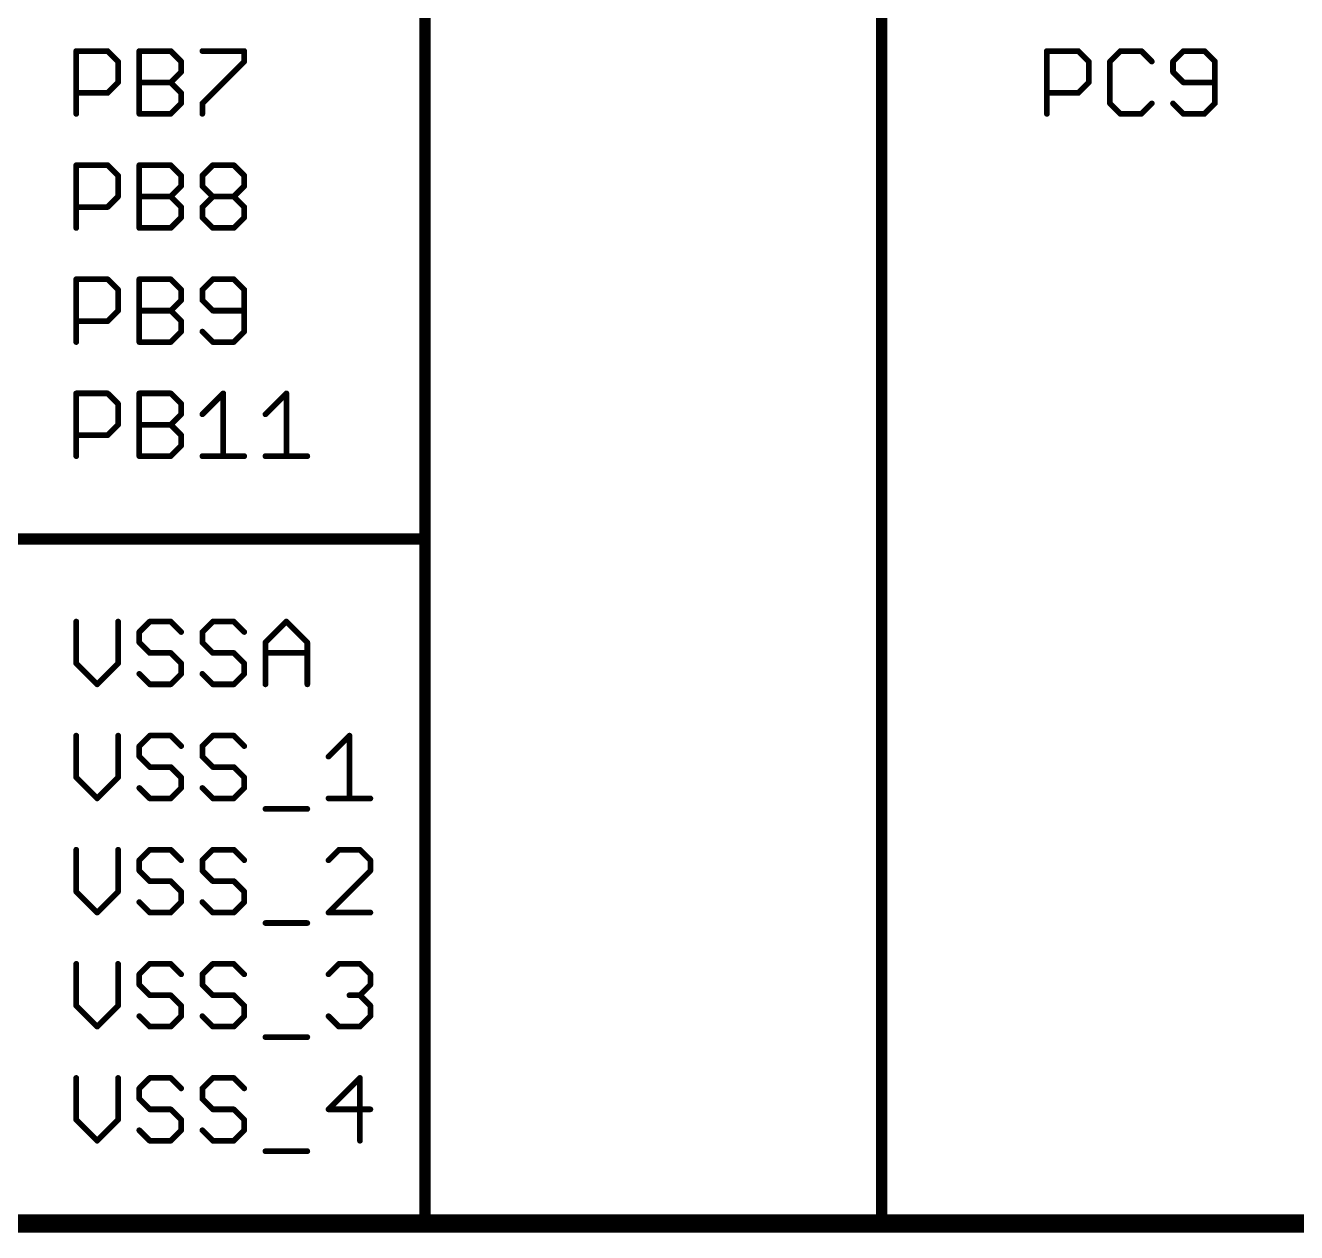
# Model space of a CAD drawing. Extents: x -173 to 61, y -47 to 113.
# Drawn here: x -21.59 to 6.69, y -40.84 to -13.97 of the extents above; entities that cross this region are included whole.
import ezdxf

# ---------------------------------------------------------------- set-up
doc = ezdxf.new("R2010")
doc.units = 0
doc.layers.add('94', color=14, linetype='CONTINUOUS')
doc.layers.add('95', color=251, linetype='CONTINUOUS')

msp = doc.modelspace()

# ---------------------------------------------------------------- linework, layer by layer
at = {"layer": '94'}
for points, const_width in [([(-2.54, 55.88), (-2.54, -40.64)], 0.254), ([(-12.7, -12.7), (-12.7, -25.4)], 0.254), ([(-22.86, -25.4), (-12.7, -25.4)], 0.254), ([(-12.7, -25.4), (-12.7, -40.64)], 0.254), ([(-22.86, -40.64), (-12.7, -40.64)], 0.4064), ([(-12.7, -40.64), (-2.54, -40.64)], 0.4064), ([(-2.54, -40.64), (7.62, -40.64)], 0.4064)]:
    msp.add_lwpolyline(points, dxfattribs=dict(at, const_width=const_width))
for points, const_width in [([(-12.6365, -25.4, 1), (-12.7635, -25.4)], 0.127), ([(-12.7635, -25.4, 1), (-12.6365, -25.4)], 0.127), ([(-12.7, -25.4635, 1), (-12.7, -25.3365)], 0.127), ([(-12.7, -40.5384, 1), (-12.7, -40.7416)], 0.2032), ([(-12.7, -40.7416, 1), (-12.7, -40.5384)], 0.2032), ([(-2.54, -40.5384, 1), (-2.54, -40.7416)], 0.2032), ([(-2.54, -40.7416, 1), (-2.54, -40.5384)], 0.2032), ([(-12.7635, -40.64, 1), (-12.6365, -40.64)], 0.127), ([(-2.6035, -40.64, 1), (-2.4765, -40.64)], 0.127)]:
    msp.add_lwpolyline(points, format="xyb", dxfattribs=dict(at, const_width=const_width))
at = {"layer": '95', "const_width": 0.127}
for points in [[(-20.4597, -15.9385), (-20.4597, -14.5403)], [(-20.4597, -14.5403), (-19.7606, -14.5403)], [(-19.7606, -14.5403), (-19.5276, -14.7733)], [(-19.0564, -15.9385), (-19.0564, -14.5403)], [(-19.0564, -14.5403), (-18.3573, -14.5403)], [(-18.3573, -14.5403), (-18.1243, -14.7733)], [(-17.6531, -14.5403), (-16.721, -14.5403)], [(-16.721, -14.5403), (-16.721, -14.7733)], [(1.1369, -15.9385), (1.1369, -14.5403)], [(1.1369, -14.5403), (1.836, -14.5403)], [(1.836, -14.5403), (2.069, -14.7733)], [(2.7732, -14.5403), (2.5401, -14.7733)], [(3.2392, -14.5403), (2.7732, -14.5403)], [(3.4723, -14.7733), (3.2392, -14.5403)], [(4.1764, -14.5403), (3.9434, -14.7733)], [(4.6425, -14.5403), (4.1764, -14.5403)], [(4.8755, -14.7733), (4.6425, -14.5403)], [(-19.5276, -14.7733), (-19.5276, -15.2394)], [(-18.1243, -15.0064), (-18.3573, -15.2394)], [(-18.1243, -14.7733), (-18.1243, -15.0064)], [(-16.721, -14.7733), (-17.6531, -15.7055)], [(2.069, -14.7733), (2.069, -15.2394)], [(2.5401, -14.7733), (2.5401, -15.7055)], [(3.9434, -14.7733), (3.9434, -15.0064)], [(3.9434, -15.0064), (4.1764, -15.2394)], [(4.8755, -15.7055), (4.8755, -14.7733)], [(-19.5276, -15.2394), (-19.7606, -15.4724)], [(-19.0564, -15.2394), (-18.3573, -15.2394)], [(-18.3573, -15.2394), (-18.1243, -15.4724)], [(2.069, -15.2394), (1.836, -15.4724)], [(4.1764, -15.2394), (4.8755, -15.2394)], [(-19.7606, -15.4724), (-20.4597, -15.4724)], [(-18.1243, -15.4724), (-18.1243, -15.7055)], [(1.836, -15.4724), (1.1369, -15.4724)], [(-18.1243, -15.7055), (-18.3573, -15.9385)], [(-17.6531, -15.7055), (-17.6531, -15.9385)], [(2.5401, -15.7055), (2.7732, -15.9385)], [(3.2392, -15.9385), (3.4723, -15.7055)], [(3.9434, -15.7055), (4.1764, -15.9385)], [(4.6425, -15.9385), (4.8755, -15.7055)], [(-18.3573, -15.9385), (-19.0564, -15.9385)], [(2.7732, -15.9385), (3.2392, -15.9385)], [(4.1764, -15.9385), (4.6425, -15.9385)], [(-20.4597, -18.4785), (-20.4597, -17.0803)], [(-20.4597, -17.0803), (-19.7606, -17.0803)], [(-19.7606, -17.0803), (-19.5276, -17.3133)], [(-19.5276, -17.3133), (-19.5276, -17.7794)], [(-19.0564, -18.4785), (-19.0564, -17.0803)], [(-19.0564, -17.0803), (-18.3573, -17.0803)], [(-18.3573, -17.0803), (-18.1243, -17.3133)], [(-18.1243, -17.3133), (-18.1243, -17.5464)], [(-17.6531, -17.3133), (-17.4201, -17.0803)], [(-17.6531, -17.5464), (-17.6531, -17.3133)], [(-17.4201, -17.0803), (-16.954, -17.0803)], [(-16.954, -17.0803), (-16.721, -17.3133)], [(-16.721, -17.3133), (-16.721, -17.5464)], [(-18.1243, -17.5464), (-18.3573, -17.7794)], [(-17.4201, -17.7794), (-17.6531, -17.5464)], [(-16.721, -17.5464), (-16.954, -17.7794)], [(-19.5276, -17.7794), (-19.7606, -18.0124)], [(-19.0564, -17.7794), (-18.3573, -17.7794)], [(-18.3573, -17.7794), (-18.1243, -18.0124)], [(-17.6531, -18.0124), (-17.4201, -17.7794)], [(-17.4201, -17.7794), (-16.954, -17.7794)], [(-16.954, -17.7794), (-16.721, -18.0124)], [(-19.7606, -18.0124), (-20.4597, -18.0124)], [(-18.1243, -18.0124), (-18.1243, -18.2455)], [(-17.6531, -18.2455), (-17.6531, -18.0124)], [(-16.721, -18.0124), (-16.721, -18.2455)], [(-18.1243, -18.2455), (-18.3573, -18.4785)], [(-17.4201, -18.4785), (-17.6531, -18.2455)], [(-16.721, -18.2455), (-16.954, -18.4785)], [(-18.3573, -18.4785), (-19.0564, -18.4785)], [(-16.954, -18.4785), (-17.4201, -18.4785)], [(-20.4597, -21.0185), (-20.4597, -19.6203)], [(-20.4597, -19.6203), (-19.7606, -19.6203)], [(-19.7606, -19.6203), (-19.5276, -19.8533)], [(-19.5276, -19.8533), (-19.5276, -20.3194)], [(-19.0564, -21.0185), (-19.0564, -19.6203)], [(-19.0564, -19.6203), (-18.3573, -19.6203)], [(-18.3573, -19.6203), (-18.1243, -19.8533)], [(-18.1243, -19.8533), (-18.1243, -20.0864)], [(-17.4201, -19.6203), (-17.6531, -19.8533)], [(-17.6531, -19.8533), (-17.6531, -20.0864)], [(-16.954, -19.6203), (-17.4201, -19.6203)], [(-16.721, -19.8533), (-16.954, -19.6203)], [(-16.721, -20.7855), (-16.721, -19.8533)], [(-18.1243, -20.0864), (-18.3573, -20.3194)], [(-17.6531, -20.0864), (-17.4201, -20.3194)], [(-19.5276, -20.3194), (-19.7606, -20.5524)], [(-19.0564, -20.3194), (-18.3573, -20.3194)], [(-18.3573, -20.3194), (-18.1243, -20.5524)], [(-17.4201, -20.3194), (-16.721, -20.3194)], [(-19.7606, -20.5524), (-20.4597, -20.5524)], [(-18.1243, -20.5524), (-18.1243, -20.7855)], [(-18.1243, -20.7855), (-18.3573, -21.0185)], [(-17.6531, -20.7855), (-17.4201, -21.0185)], [(-16.954, -21.0185), (-16.721, -20.7855)], [(-18.3573, -21.0185), (-19.0564, -21.0185)], [(-17.4201, -21.0185), (-16.954, -21.0185)], [(-20.4597, -23.5585), (-20.4597, -22.1603)], [(-20.4597, -22.1603), (-19.7606, -22.1603)], [(-19.7606, -22.1603), (-19.5276, -22.3933)], [(-19.5276, -22.3933), (-19.5276, -22.8594)], [(-19.0564, -23.5585), (-19.0564, -22.1603)], [(-19.0564, -22.1603), (-18.3573, -22.1603)], [(-18.3573, -22.1603), (-18.1243, -22.3933)], [(-18.1243, -22.3933), (-18.1243, -22.6264)], [(-17.6531, -22.6264), (-17.1871, -22.1603)], [(-17.1871, -22.1603), (-17.1871, -23.5585)], [(-16.2499, -22.6264), (-15.7838, -22.1603)], [(-15.7838, -22.1603), (-15.7838, -23.5585)], [(-18.1243, -22.6264), (-18.3573, -22.8594)], [(-19.5276, -22.8594), (-19.7606, -23.0924)], [(-19.0564, -22.8594), (-18.3573, -22.8594)], [(-18.3573, -22.8594), (-18.1243, -23.0924)], [(-19.7606, -23.0924), (-20.4597, -23.0924)], [(-18.1243, -23.0924), (-18.1243, -23.3255)], [(-18.1243, -23.3255), (-18.3573, -23.5585)], [(-18.3573, -23.5585), (-19.0564, -23.5585)], [(-17.6531, -23.5585), (-16.721, -23.5585)], [(-16.2499, -23.5585), (-15.3177, -23.5585)], [(-20.4597, -27.2403), (-20.4597, -28.1724)], [(-19.5276, -28.1724), (-19.5276, -27.2403)], [(-18.8234, -27.2403), (-19.0564, -27.4733)], [(-19.0564, -27.4733), (-19.0564, -27.7064)], [(-18.3573, -27.2403), (-18.8234, -27.2403)], [(-18.1243, -27.4733), (-18.3573, -27.2403)], [(-17.4201, -27.2403), (-17.6531, -27.4733)], [(-17.6531, -27.4733), (-17.6531, -27.7064)], [(-16.954, -27.2403), (-17.4201, -27.2403)], [(-16.721, -27.4733), (-16.954, -27.2403)], [(-16.2499, -27.7064), (-15.7838, -27.2403)], [(-15.7838, -27.2403), (-15.3177, -27.7064)], [(-19.0564, -27.7064), (-18.8234, -27.9394)], [(-17.6531, -27.7064), (-17.4201, -27.9394)], [(-16.2499, -28.6385), (-16.2499, -27.7064)], [(-15.3177, -27.7064), (-15.3177, -28.6385)], [(-18.8234, -27.9394), (-18.3573, -27.9394)], [(-18.3573, -27.9394), (-18.1243, -28.1724)], [(-17.4201, -27.9394), (-16.954, -27.9394)], [(-16.954, -27.9394), (-16.721, -28.1724)], [(-16.2499, -27.9394), (-15.3177, -27.9394)], [(-20.4597, -28.1724), (-19.9936, -28.6385)], [(-19.9936, -28.6385), (-19.5276, -28.1724)], [(-18.1243, -28.1724), (-18.1243, -28.4055)], [(-16.721, -28.1724), (-16.721, -28.4055)], [(-18.8234, -28.6385), (-19.0564, -28.4055)], [(-18.1243, -28.4055), (-18.3573, -28.6385)], [(-17.4201, -28.6385), (-17.6531, -28.4055)], [(-16.721, -28.4055), (-16.954, -28.6385)], [(-18.3573, -28.6385), (-18.8234, -28.6385)], [(-16.954, -28.6385), (-17.4201, -28.6385)], [(-20.4597, -29.7803), (-20.4597, -30.7124)], [(-19.5276, -30.7124), (-19.5276, -29.7803)], [(-18.8234, -29.7803), (-19.0564, -30.0133)], [(-19.0564, -30.0133), (-19.0564, -30.2464)], [(-18.3573, -29.7803), (-18.8234, -29.7803)], [(-18.1243, -30.0133), (-18.3573, -29.7803)], [(-17.4201, -29.7803), (-17.6531, -30.0133)], [(-17.6531, -30.0133), (-17.6531, -30.2464)], [(-16.954, -29.7803), (-17.4201, -29.7803)], [(-16.721, -30.0133), (-16.954, -29.7803)], [(-14.8466, -30.2464), (-14.3805, -29.7803)], [(-14.3805, -29.7803), (-14.3805, -31.1785)], [(-19.0564, -30.2464), (-18.8234, -30.4794)], [(-17.6531, -30.2464), (-17.4201, -30.4794)], [(-18.8234, -30.4794), (-18.3573, -30.4794)], [(-18.3573, -30.4794), (-18.1243, -30.7124)], [(-17.4201, -30.4794), (-16.954, -30.4794)], [(-16.954, -30.4794), (-16.721, -30.7124)], [(-20.4597, -30.7124), (-19.9936, -31.1785)], [(-19.9936, -31.1785), (-19.5276, -30.7124)], [(-18.1243, -30.7124), (-18.1243, -30.9455)], [(-16.721, -30.7124), (-16.721, -30.9455)], [(-18.8234, -31.1785), (-19.0564, -30.9455)], [(-18.1243, -30.9455), (-18.3573, -31.1785)], [(-17.4201, -31.1785), (-17.6531, -30.9455)], [(-16.721, -30.9455), (-16.954, -31.1785)], [(-18.3573, -31.1785), (-18.8234, -31.1785)], [(-16.954, -31.1785), (-17.4201, -31.1785)], [(-16.2499, -31.4115), (-15.3177, -31.4115)], [(-14.8466, -31.1785), (-13.9145, -31.1785)], [(-20.4597, -32.3203), (-20.4597, -33.2524)], [(-19.5276, -33.2524), (-19.5276, -32.3203)], [(-18.8234, -32.3203), (-19.0564, -32.5533)], [(-19.0564, -32.5533), (-19.0564, -32.7864)], [(-18.3573, -32.3203), (-18.8234, -32.3203)], [(-18.1243, -32.5533), (-18.3573, -32.3203)], [(-17.4201, -32.3203), (-17.6531, -32.5533)], [(-17.6531, -32.5533), (-17.6531, -32.7864)], [(-16.954, -32.3203), (-17.4201, -32.3203)], [(-16.721, -32.5533), (-16.954, -32.3203)], [(-14.6136, -32.3203), (-14.8466, -32.5533)], [(-14.1475, -32.3203), (-14.6136, -32.3203)], [(-13.9145, -32.5533), (-14.1475, -32.3203)], [(-13.9145, -32.7864), (-13.9145, -32.5533)], [(-19.0564, -32.7864), (-18.8234, -33.0194)], [(-17.6531, -32.7864), (-17.4201, -33.0194)], [(-14.8466, -33.7185), (-13.9145, -32.7864)], [(-18.8234, -33.0194), (-18.3573, -33.0194)], [(-18.3573, -33.0194), (-18.1243, -33.2524)], [(-17.4201, -33.0194), (-16.954, -33.0194)], [(-16.954, -33.0194), (-16.721, -33.2524)], [(-20.4597, -33.2524), (-19.9936, -33.7185)], [(-19.9936, -33.7185), (-19.5276, -33.2524)], [(-18.1243, -33.2524), (-18.1243, -33.4855)], [(-16.721, -33.2524), (-16.721, -33.4855)], [(-18.8234, -33.7185), (-19.0564, -33.4855)], [(-18.3573, -33.7185), (-18.8234, -33.7185)], [(-18.1243, -33.4855), (-18.3573, -33.7185)], [(-17.4201, -33.7185), (-17.6531, -33.4855)], [(-16.954, -33.7185), (-17.4201, -33.7185)], [(-16.721, -33.4855), (-16.954, -33.7185)], [(-13.9145, -33.7185), (-14.8466, -33.7185)], [(-16.2499, -33.9515), (-15.3177, -33.9515)], [(-20.4597, -34.8603), (-20.4597, -35.7924)], [(-19.5276, -35.7924), (-19.5276, -34.8603)], [(-18.8234, -34.8603), (-19.0564, -35.0933)], [(-19.0564, -35.0933), (-19.0564, -35.3264)], [(-18.3573, -34.8603), (-18.8234, -34.8603)], [(-18.1243, -35.0933), (-18.3573, -34.8603)], [(-17.4201, -34.8603), (-17.6531, -35.0933)], [(-17.6531, -35.0933), (-17.6531, -35.3264)], [(-16.954, -34.8603), (-17.4201, -34.8603)], [(-16.721, -35.0933), (-16.954, -34.8603)], [(-14.8466, -35.0933), (-14.6136, -34.8603)], [(-14.6136, -34.8603), (-14.1475, -34.8603)], [(-14.1475, -34.8603), (-13.9145, -35.0933)], [(-13.9145, -35.0933), (-13.9145, -35.3264)], [(-19.0564, -35.3264), (-18.8234, -35.5594)], [(-17.6531, -35.3264), (-17.4201, -35.5594)], [(-13.9145, -35.3264), (-14.1475, -35.5594)], [(-18.8234, -35.5594), (-18.3573, -35.5594)], [(-18.3573, -35.5594), (-18.1243, -35.7924)], [(-17.4201, -35.5594), (-16.954, -35.5594)], [(-16.954, -35.5594), (-16.721, -35.7924)], [(-14.1475, -35.5594), (-14.3805, -35.5594)], [(-14.1475, -35.5594), (-13.9145, -35.7924)], [(-20.4597, -35.7924), (-19.9936, -36.2585)], [(-19.9936, -36.2585), (-19.5276, -35.7924)], [(-18.1243, -35.7924), (-18.1243, -36.0255)], [(-16.721, -35.7924), (-16.721, -36.0255)], [(-13.9145, -35.7924), (-13.9145, -36.0255)], [(-18.8234, -36.2585), (-19.0564, -36.0255)], [(-18.3573, -36.2585), (-18.8234, -36.2585)], [(-18.1243, -36.0255), (-18.3573, -36.2585)], [(-17.4201, -36.2585), (-17.6531, -36.0255)], [(-16.954, -36.2585), (-17.4201, -36.2585)], [(-16.721, -36.0255), (-16.954, -36.2585)], [(-14.6136, -36.2585), (-14.8466, -36.0255)], [(-14.1475, -36.2585), (-14.6136, -36.2585)], [(-13.9145, -36.0255), (-14.1475, -36.2585)], [(-16.2499, -36.4915), (-15.3177, -36.4915)], [(-20.4597, -37.4003), (-20.4597, -38.3324)], [(-19.5276, -38.3324), (-19.5276, -37.4003)], [(-18.8234, -37.4003), (-19.0564, -37.6333)], [(-19.0564, -37.6333), (-19.0564, -37.8664)], [(-18.3573, -37.4003), (-18.8234, -37.4003)], [(-18.1243, -37.6333), (-18.3573, -37.4003)], [(-17.4201, -37.4003), (-17.6531, -37.6333)], [(-17.6531, -37.6333), (-17.6531, -37.8664)], [(-16.954, -37.4003), (-17.4201, -37.4003)], [(-16.721, -37.6333), (-16.954, -37.4003)], [(-14.1475, -37.4003), (-14.8466, -38.0994)], [(-14.1475, -38.7985), (-14.1475, -37.4003)], [(-19.0564, -37.8664), (-18.8234, -38.0994)], [(-17.6531, -37.8664), (-17.4201, -38.0994)], [(-18.8234, -38.0994), (-18.3573, -38.0994)], [(-18.3573, -38.0994), (-18.1243, -38.3324)], [(-17.4201, -38.0994), (-16.954, -38.0994)], [(-16.954, -38.0994), (-16.721, -38.3324)], [(-14.8466, -38.0994), (-13.9145, -38.0994)], [(-20.4597, -38.3324), (-19.9936, -38.7985)], [(-19.9936, -38.7985), (-19.5276, -38.3324)], [(-18.1243, -38.3324), (-18.1243, -38.5655)], [(-16.721, -38.3324), (-16.721, -38.5655)], [(-18.8234, -38.7985), (-19.0564, -38.5655)], [(-18.3573, -38.7985), (-18.8234, -38.7985)], [(-18.1243, -38.5655), (-18.3573, -38.7985)], [(-17.4201, -38.7985), (-17.6531, -38.5655)], [(-16.954, -38.7985), (-17.4201, -38.7985)], [(-16.721, -38.5655), (-16.954, -38.7985)], [(-16.2499, -39.0315), (-15.3177, -39.0315)]]:
    msp.add_lwpolyline(points, dxfattribs=at)
at = {"layer": '95', "const_width": 0.0635}
for points in [[(-20.428, -14.5403, 1), (-20.4915, -14.5403)], [(-20.4597, -14.5086, 1), (-20.4597, -14.5721)], [(-19.7382, -14.5179, 1), (-19.7831, -14.5628)], [(-19.7606, -14.5721, 1), (-19.7606, -14.5086)], [(-19.0247, -14.5403, 1), (-19.0882, -14.5403)], [(-19.0564, -14.5086, 1), (-19.0564, -14.5721)], [(-18.3349, -14.5179, 1), (-18.3798, -14.5628)], [(-18.3573, -14.5721, 1), (-18.3573, -14.5086)], [(-17.6531, -14.5086, 1), (-17.6531, -14.5721)], [(-16.6893, -14.5403, 1), (-16.7528, -14.5403)], [(-16.721, -14.5721, 1), (-16.721, -14.5086)], [(1.1686, -14.5403, 1), (1.1051, -14.5403)], [(1.1369, -14.5086, 1), (1.1369, -14.5721)], [(1.8584, -14.5179, 1), (1.8135, -14.5628)], [(1.836, -14.5721, 1), (1.836, -14.5086)], [(2.7732, -14.5086, 1), (2.7732, -14.5721)], [(2.7956, -14.5628, 1), (2.7507, -14.5179)], [(3.2617, -14.5179, 1), (3.2168, -14.5628)], [(3.2392, -14.5721, 1), (3.2392, -14.5086)], [(4.1764, -14.5086, 1), (4.1764, -14.5721)], [(4.1989, -14.5628, 1), (4.154, -14.5179)], [(4.665, -14.5179, 1), (4.6201, -14.5628)], [(4.6425, -14.5721, 1), (4.6425, -14.5086)], [(-19.4958, -14.7733, 1), (-19.5593, -14.7733)], [(-19.55, -14.7958, 1), (-19.5051, -14.7509)], [(-18.0925, -14.7733, 1), (-18.156, -14.7733)], [(-18.156, -15.0064, 1), (-18.0925, -15.0064)], [(-18.1467, -14.7958, 1), (-18.1018, -14.7509)], [(-18.1018, -15.0288, 1), (-18.1467, -14.9839)], [(-16.7528, -14.7733, 1), (-16.6893, -14.7733)], [(-16.6986, -14.7958, 1), (-16.7435, -14.7509)], [(2.1007, -14.7733, 1), (2.0372, -14.7733)], [(2.0465, -14.7958, 1), (2.0914, -14.7509)], [(2.5719, -14.7733, 1), (2.5084, -14.7733)], [(2.5177, -14.7509, 1), (2.5626, -14.7958)], [(3.4498, -14.7958, 1), (3.4947, -14.7509)], [(3.9752, -14.7733, 1), (3.9117, -14.7733)], [(3.921, -14.7509, 1), (3.9659, -14.7958)], [(3.9659, -14.9839, 1), (3.921, -15.0288)], [(3.9117, -15.0064, 1), (3.9752, -15.0064)], [(4.9073, -14.7733, 1), (4.8438, -14.7733)], [(4.8531, -14.7958, 1), (4.898, -14.7509)], [(-19.5593, -15.2394, 1), (-19.4958, -15.2394)], [(-19.5051, -15.2619, 1), (-19.55, -15.217)], [(-19.0564, -15.2077, 1), (-19.0564, -15.2712)], [(-18.3349, -15.217, 1), (-18.3798, -15.2619)], [(-18.3798, -15.217, 1), (-18.3349, -15.2619)], [(-18.3573, -15.2712, 1), (-18.3573, -15.2077)], [(2.0372, -15.2394, 1), (2.1007, -15.2394)], [(2.0914, -15.2619, 1), (2.0465, -15.217)], [(4.1764, -15.2077, 1), (4.1764, -15.2712)], [(4.154, -15.2619, 1), (4.1989, -15.217)], [(4.8755, -15.2712, 1), (4.8755, -15.2077)], [(-20.4597, -15.4407, 1), (-20.4597, -15.5042)], [(-19.7831, -15.45, 1), (-19.7382, -15.4949)], [(-19.7606, -15.5042, 1), (-19.7606, -15.4407)], [(-18.0925, -15.4724, 1), (-18.156, -15.4724)], [(-18.1467, -15.4949, 1), (-18.1018, -15.45)], [(1.1369, -15.4407, 1), (1.1369, -15.5042)], [(1.8135, -15.45, 1), (1.8584, -15.4949)], [(1.836, -15.5042, 1), (1.836, -15.4407)], [(-18.156, -15.7055, 1), (-18.0925, -15.7055)], [(-18.1018, -15.7279, 1), (-18.1467, -15.683)], [(-17.6214, -15.7055, 1), (-17.6849, -15.7055)], [(-17.6756, -15.683, 1), (-17.6307, -15.7279)], [(2.5084, -15.7055, 1), (2.5719, -15.7055)], [(2.5626, -15.683, 1), (2.5177, -15.7279)], [(3.4947, -15.7279, 1), (3.4498, -15.683)], [(3.9659, -15.683, 1), (3.921, -15.7279)], [(4.8438, -15.7055, 1), (4.9073, -15.7055)], [(4.898, -15.7279, 1), (4.8531, -15.683)], [(-20.4915, -15.9385, 1), (-20.428, -15.9385)], [(-19.0564, -15.9068, 1), (-19.0564, -15.9703)], [(-19.0882, -15.9385, 1), (-19.0247, -15.9385)], [(-18.3798, -15.916, 1), (-18.3349, -15.961)], [(-18.3573, -15.9703, 1), (-18.3573, -15.9068)], [(-17.6849, -15.9385, 1), (-17.6214, -15.9385)], [(1.1051, -15.9385, 1), (1.1686, -15.9385)], [(2.7732, -15.9068, 1), (2.7732, -15.9703)], [(2.7507, -15.961, 1), (2.7956, -15.916)], [(3.2168, -15.916, 1), (3.2617, -15.961)], [(3.2392, -15.9703, 1), (3.2392, -15.9068)], [(4.1764, -15.9068, 1), (4.1764, -15.9703)], [(4.154, -15.961, 1), (4.1989, -15.916)], [(4.6201, -15.916, 1), (4.665, -15.961)], [(4.6425, -15.9703, 1), (4.6425, -15.9068)], [(-20.428, -17.0803, 1), (-20.4915, -17.0803)], [(-20.4597, -17.0486, 1), (-20.4597, -17.1121)], [(-19.7382, -17.0579, 1), (-19.7831, -17.1028)], [(-19.7606, -17.1121, 1), (-19.7606, -17.0486)], [(-19.4958, -17.3133, 1), (-19.5593, -17.3133)], [(-19.0247, -17.0803, 1), (-19.0882, -17.0803)], [(-19.0564, -17.0486, 1), (-19.0564, -17.1121)], [(-18.3349, -17.0579, 1), (-18.3798, -17.1028)], [(-18.3573, -17.1121, 1), (-18.3573, -17.0486)], [(-18.0925, -17.3133, 1), (-18.156, -17.3133)], [(-17.6214, -17.3133, 1), (-17.6849, -17.3133)], [(-17.4201, -17.0486, 1), (-17.4201, -17.1121)], [(-17.3977, -17.1028, 1), (-17.4426, -17.0579)], [(-16.9316, -17.0579, 1), (-16.9765, -17.1028)], [(-16.954, -17.1121, 1), (-16.954, -17.0486)], [(-16.6893, -17.3133, 1), (-16.7528, -17.3133)], [(-19.55, -17.3358, 1), (-19.5051, -17.2909)], [(-18.156, -17.5464, 1), (-18.0925, -17.5464)], [(-18.1467, -17.3358, 1), (-18.1018, -17.2909)], [(-18.1018, -17.5688, 1), (-18.1467, -17.5239)], [(-17.6756, -17.2909, 1), (-17.6307, -17.3358)], [(-17.6307, -17.5239, 1), (-17.6756, -17.5688)], [(-17.6849, -17.5464, 1), (-17.6214, -17.5464)], [(-16.7528, -17.5464, 1), (-16.6893, -17.5464)], [(-16.7435, -17.3358, 1), (-16.6986, -17.2909)], [(-16.6986, -17.5688, 1), (-16.7435, -17.5239)], [(-19.5593, -17.7794, 1), (-19.4958, -17.7794)], [(-19.5051, -17.8019, 1), (-19.55, -17.757)], [(-19.0564, -17.7477, 1), (-19.0564, -17.8112)], [(-18.3349, -17.757, 1), (-18.3798, -17.8019)], [(-18.3798, -17.757, 1), (-18.3349, -17.8019)], [(-18.3573, -17.8112, 1), (-18.3573, -17.7477)], [(-17.4201, -17.7477, 1), (-17.4201, -17.8112)], [(-17.3977, -17.8019, 1), (-17.4426, -17.757)], [(-17.4426, -17.8019, 1), (-17.3977, -17.757)], [(-16.9316, -17.757, 1), (-16.9765, -17.8019)], [(-16.9765, -17.757, 1), (-16.9316, -17.8019)], [(-16.954, -17.8112, 1), (-16.954, -17.7477)], [(-20.4597, -17.9807, 1), (-20.4597, -18.0442)], [(-19.7831, -17.99, 1), (-19.7382, -18.0349)], [(-19.7606, -18.0442, 1), (-19.7606, -17.9807)], [(-18.0925, -18.0124, 1), (-18.156, -18.0124)], [(-18.1467, -18.0349, 1), (-18.1018, -17.99)], [(-17.6214, -18.0124, 1), (-17.6849, -18.0124)], [(-17.6756, -17.99, 1), (-17.6307, -18.0349)], [(-16.6893, -18.0124, 1), (-16.7528, -18.0124)], [(-16.7435, -18.0349, 1), (-16.6986, -17.99)], [(-18.156, -18.2455, 1), (-18.0925, -18.2455)], [(-18.1018, -18.2679, 1), (-18.1467, -18.223)], [(-17.6307, -18.223, 1), (-17.6756, -18.2679)], [(-17.6849, -18.2455, 1), (-17.6214, -18.2455)], [(-16.7528, -18.2455, 1), (-16.6893, -18.2455)], [(-16.6986, -18.2679, 1), (-16.7435, -18.223)], [(-20.4915, -18.4785, 1), (-20.428, -18.4785)], [(-19.0882, -18.4785, 1), (-19.0247, -18.4785)], [(-19.0564, -18.4468, 1), (-19.0564, -18.5102)], [(-18.3798, -18.456, 1), (-18.3349, -18.501)], [(-18.3573, -18.5102, 1), (-18.3573, -18.4468)], [(-17.4201, -18.4468, 1), (-17.4201, -18.5102)], [(-17.4426, -18.501, 1), (-17.3977, -18.456)], [(-16.9765, -18.456, 1), (-16.9316, -18.501)], [(-16.954, -18.5102, 1), (-16.954, -18.4468)], [(-20.428, -19.6203, 1), (-20.4915, -19.6203)], [(-20.4597, -19.5886, 1), (-20.4597, -19.6521)], [(-19.7382, -19.5979, 1), (-19.7831, -19.6428)], [(-19.7606, -19.6521, 1), (-19.7606, -19.5886)], [(-19.4958, -19.8533, 1), (-19.5593, -19.8533)], [(-19.0247, -19.6203, 1), (-19.0882, -19.6203)], [(-19.0564, -19.5886, 1), (-19.0564, -19.6521)], [(-18.3349, -19.5979, 1), (-18.3798, -19.6428)], [(-18.3573, -19.6521, 1), (-18.3573, -19.5886)], [(-18.0925, -19.8533, 1), (-18.156, -19.8533)], [(-17.6214, -19.8533, 1), (-17.6849, -19.8533)], [(-17.4201, -19.5886, 1), (-17.4201, -19.6521)], [(-17.3977, -19.6428, 1), (-17.4426, -19.5979)], [(-16.9316, -19.5979, 1), (-16.9765, -19.6428)], [(-16.954, -19.6521, 1), (-16.954, -19.5886)], [(-16.6893, -19.8533, 1), (-16.7528, -19.8533)], [(-19.55, -19.8758, 1), (-19.5051, -19.8309)], [(-18.156, -20.0864, 1), (-18.0925, -20.0864)], [(-18.1467, -19.8758, 1), (-18.1018, -19.8309)], [(-18.1018, -20.1088, 1), (-18.1467, -20.0639)], [(-17.6756, -19.8309, 1), (-17.6307, -19.8758)], [(-17.6307, -20.0639, 1), (-17.6756, -20.1088)], [(-17.6849, -20.0864, 1), (-17.6214, -20.0864)], [(-16.7435, -19.8758, 1), (-16.6986, -19.8309)], [(-19.5593, -20.3194, 1), (-19.4958, -20.3194)], [(-19.5051, -20.3419, 1), (-19.55, -20.297)], [(-19.0564, -20.2877, 1), (-19.0564, -20.3512)], [(-18.3349, -20.297, 1), (-18.3798, -20.3419)], [(-18.3798, -20.297, 1), (-18.3349, -20.3419)], [(-18.3573, -20.3512, 1), (-18.3573, -20.2877)], [(-17.4201, -20.2877, 1), (-17.4201, -20.3512)], [(-17.4426, -20.3419, 1), (-17.3977, -20.297)], [(-16.721, -20.3512, 1), (-16.721, -20.2877)], [(-20.4597, -20.5207, 1), (-20.4597, -20.5842)], [(-19.7831, -20.53, 1), (-19.7382, -20.5749)], [(-19.7606, -20.5842, 1), (-19.7606, -20.5207)], [(-18.0925, -20.5524, 1), (-18.156, -20.5524)], [(-18.1467, -20.5749, 1), (-18.1018, -20.53)], [(-18.156, -20.7855, 1), (-18.0925, -20.7855)], [(-18.1018, -20.8079, 1), (-18.1467, -20.763)], [(-17.6307, -20.763, 1), (-17.6756, -20.8079)], [(-16.7528, -20.7855, 1), (-16.6893, -20.7855)], [(-16.6986, -20.8079, 1), (-16.7435, -20.763)], [(-20.4915, -21.0185, 1), (-20.428, -21.0185)], [(-19.0882, -21.0185, 1), (-19.0247, -21.0185)], [(-19.0564, -20.9868, 1), (-19.0564, -21.0502)], [(-18.3798, -20.996, 1), (-18.3349, -21.041)], [(-18.3573, -21.0502, 1), (-18.3573, -20.9868)], [(-17.4201, -20.9868, 1), (-17.4201, -21.0502)], [(-17.4426, -21.041, 1), (-17.3977, -20.996)], [(-16.9765, -20.996, 1), (-16.9316, -21.041)], [(-16.954, -21.0502, 1), (-16.954, -20.9868)], [(-20.428, -22.1603, 1), (-20.4915, -22.1603)], [(-20.4597, -22.1286, 1), (-20.4597, -22.1921)], [(-19.7382, -22.1379, 1), (-19.7831, -22.1828)], [(-19.7606, -22.1921, 1), (-19.7606, -22.1286)], [(-19.4958, -22.3933, 1), (-19.5593, -22.3933)], [(-19.55, -22.4158, 1), (-19.5051, -22.3709)], [(-19.0247, -22.1603, 1), (-19.0882, -22.1603)], [(-19.0564, -22.1286, 1), (-19.0564, -22.1921)], [(-18.3349, -22.1379, 1), (-18.3798, -22.1828)], [(-18.3573, -22.1921, 1), (-18.3573, -22.1286)], [(-18.0925, -22.3933, 1), (-18.156, -22.3933)], [(-18.1467, -22.4158, 1), (-18.1018, -22.3709)], [(-17.1553, -22.1603, 1), (-17.2188, -22.1603)], [(-17.1646, -22.1828, 1), (-17.2095, -22.1379)], [(-15.7521, -22.1603, 1), (-15.8156, -22.1603)], [(-15.7614, -22.1828, 1), (-15.8063, -22.1379)], [(-18.156, -22.6264, 1), (-18.0925, -22.6264)], [(-18.1018, -22.6488, 1), (-18.1467, -22.6039)], [(-17.6756, -22.6039, 1), (-17.6307, -22.6488)], [(-16.2723, -22.6039, 1), (-16.2274, -22.6488)], [(-19.5593, -22.8594, 1), (-19.4958, -22.8594)], [(-19.5051, -22.8819, 1), (-19.55, -22.837)], [(-19.0564, -22.8277, 1), (-19.0564, -22.8912)], [(-18.3349, -22.837, 1), (-18.3798, -22.8819)], [(-18.3798, -22.837, 1), (-18.3349, -22.8819)], [(-18.3573, -22.8912, 1), (-18.3573, -22.8277)], [(-20.4597, -23.0607, 1), (-20.4597, -23.1242)], [(-19.7831, -23.07, 1), (-19.7382, -23.1149)], [(-19.7606, -23.1242, 1), (-19.7606, -23.0607)], [(-18.0925, -23.0924, 1), (-18.156, -23.0924)], [(-18.1467, -23.1149, 1), (-18.1018, -23.07)], [(-18.156, -23.3255, 1), (-18.0925, -23.3255)], [(-18.1018, -23.3479, 1), (-18.1467, -23.303)], [(-20.4915, -23.5585, 1), (-20.428, -23.5585)], [(-19.0564, -23.5268, 1), (-19.0564, -23.5903)], [(-19.0882, -23.5585, 1), (-19.0247, -23.5585)], [(-18.3798, -23.536, 1), (-18.3349, -23.581)], [(-18.3573, -23.5903, 1), (-18.3573, -23.5268)], [(-17.6531, -23.5268, 1), (-17.6531, -23.5903)], [(-17.2188, -23.5585, 1), (-17.1553, -23.5585)], [(-16.721, -23.5903, 1), (-16.721, -23.5268)], [(-16.2499, -23.5268, 1), (-16.2499, -23.5903)], [(-15.8156, -23.5585, 1), (-15.7521, -23.5585)], [(-15.3177, -23.5903, 1), (-15.3177, -23.5268)], [(-20.428, -27.2403, 1), (-20.4915, -27.2403)], [(-19.4958, -27.2403, 1), (-19.5593, -27.2403)], [(-19.0247, -27.4733, 1), (-19.0882, -27.4733)], [(-19.0789, -27.4509, 1), (-19.034, -27.4958)], [(-18.8234, -27.2086, 1), (-18.8234, -27.2721)], [(-18.8009, -27.2628, 1), (-18.8458, -27.2179)], [(-18.3349, -27.2179, 1), (-18.3798, -27.2628)], [(-18.3573, -27.2721, 1), (-18.3573, -27.2086)], [(-18.1467, -27.4958, 1), (-18.1018, -27.4509)], [(-17.6214, -27.4733, 1), (-17.6849, -27.4733)], [(-17.6756, -27.4509, 1), (-17.6307, -27.4958)], [(-17.4201, -27.2086, 1), (-17.4201, -27.2721)], [(-17.3977, -27.2628, 1), (-17.4426, -27.2179)], [(-16.9316, -27.2179, 1), (-16.9765, -27.2628)], [(-16.954, -27.2721, 1), (-16.954, -27.2086)], [(-16.7435, -27.4958, 1), (-16.6986, -27.4509)], [(-15.7614, -27.2179, 1), (-15.8063, -27.2628)], [(-15.7614, -27.2628, 1), (-15.8063, -27.2179)], [(-19.034, -27.6839, 1), (-19.0789, -27.7288)], [(-19.0882, -27.7064, 1), (-19.0247, -27.7064)], [(-17.6307, -27.6839, 1), (-17.6756, -27.7288)], [(-17.6849, -27.7064, 1), (-17.6214, -27.7064)], [(-16.2181, -27.7064, 1), (-16.2816, -27.7064)], [(-16.2723, -27.6839, 1), (-16.2274, -27.7288)], [(-15.286, -27.7064, 1), (-15.3495, -27.7064)], [(-15.3402, -27.7288, 1), (-15.2953, -27.6839)], [(-18.8234, -27.9077, 1), (-18.8234, -27.9712)], [(-18.8458, -27.9619, 1), (-18.8009, -27.917)], [(-18.3349, -27.917, 1), (-18.3798, -27.9619)], [(-18.3573, -27.9712, 1), (-18.3573, -27.9077)], [(-17.4201, -27.9077, 1), (-17.4201, -27.9712)], [(-17.4426, -27.9619, 1), (-17.3977, -27.917)], [(-16.9316, -27.917, 1), (-16.9765, -27.9619)], [(-16.954, -27.9712, 1), (-16.954, -27.9077)], [(-16.2499, -27.9077, 1), (-16.2499, -27.9712)], [(-15.3177, -27.9712, 1), (-15.3177, -27.9077)], [(-20.4372, -28.15, 1), (-20.4822, -28.1949)], [(-20.4915, -28.1724, 1), (-20.428, -28.1724)], [(-19.5593, -28.1724, 1), (-19.4958, -28.1724)], [(-19.5051, -28.1949, 1), (-19.55, -28.15)], [(-18.0925, -28.1724, 1), (-18.156, -28.1724)], [(-18.1467, -28.1949, 1), (-18.1018, -28.15)], [(-16.6893, -28.1724, 1), (-16.7528, -28.1724)], [(-16.7435, -28.1949, 1), (-16.6986, -28.15)], [(-19.034, -28.383, 1), (-19.0789, -28.4279)], [(-18.156, -28.4055, 1), (-18.0925, -28.4055)], [(-18.1018, -28.4279, 1), (-18.1467, -28.383)], [(-17.6307, -28.383, 1), (-17.6756, -28.4279)], [(-16.7528, -28.4055, 1), (-16.6893, -28.4055)], [(-16.6986, -28.4279, 1), (-16.7435, -28.383)], [(-20.0161, -28.616, 1), (-19.9712, -28.661)], [(-20.0161, -28.661, 1), (-19.9712, -28.616)], [(-18.8234, -28.6068, 1), (-18.8234, -28.6702)], [(-18.8458, -28.661, 1), (-18.8009, -28.616)], [(-18.3798, -28.616, 1), (-18.3349, -28.661)], [(-18.3573, -28.6702, 1), (-18.3573, -28.6068)], [(-17.4201, -28.6068, 1), (-17.4201, -28.6702)], [(-17.4426, -28.661, 1), (-17.3977, -28.616)], [(-16.9765, -28.616, 1), (-16.9316, -28.661)], [(-16.954, -28.6702, 1), (-16.954, -28.6068)], [(-16.2816, -28.6385, 1), (-16.2181, -28.6385)], [(-15.3495, -28.6385, 1), (-15.286, -28.6385)], [(-20.428, -29.7803, 1), (-20.4915, -29.7803)], [(-19.4958, -29.7803, 1), (-19.5593, -29.7803)], [(-19.0247, -30.0133, 1), (-19.0882, -30.0133)], [(-19.0789, -29.9909, 1), (-19.034, -30.0358)], [(-18.8234, -29.7486, 1), (-18.8234, -29.8121)], [(-18.8009, -29.8028, 1), (-18.8458, -29.7579)], [(-18.3349, -29.7579, 1), (-18.3798, -29.8028)], [(-18.3573, -29.8121, 1), (-18.3573, -29.7486)], [(-18.1467, -30.0358, 1), (-18.1018, -29.9909)], [(-17.6214, -30.0133, 1), (-17.6849, -30.0133)], [(-17.6756, -29.9909, 1), (-17.6307, -30.0358)], [(-17.4201, -29.7486, 1), (-17.4201, -29.8121)], [(-17.3977, -29.8028, 1), (-17.4426, -29.7579)], [(-16.9316, -29.7579, 1), (-16.9765, -29.8028)], [(-16.954, -29.8121, 1), (-16.954, -29.7486)], [(-16.7435, -30.0358, 1), (-16.6986, -29.9909)], [(-14.3488, -29.7803, 1), (-14.4123, -29.7803)], [(-14.3581, -29.8028, 1), (-14.403, -29.7579)], [(-19.034, -30.2239, 1), (-19.0789, -30.2688)], [(-19.0882, -30.2464, 1), (-19.0247, -30.2464)], [(-17.6307, -30.2239, 1), (-17.6756, -30.2688)], [(-17.6849, -30.2464, 1), (-17.6214, -30.2464)], [(-14.869, -30.2239, 1), (-14.8241, -30.2688)], [(-18.8234, -30.4477, 1), (-18.8234, -30.5112)], [(-18.8458, -30.5019, 1), (-18.8009, -30.457)], [(-18.3349, -30.457, 1), (-18.3798, -30.5019)], [(-18.3573, -30.5112, 1), (-18.3573, -30.4477)], [(-17.4201, -30.4477, 1), (-17.4201, -30.5112)], [(-17.4426, -30.5019, 1), (-17.3977, -30.457)], [(-16.9316, -30.457, 1), (-16.9765, -30.5019)], [(-16.954, -30.5112, 1), (-16.954, -30.4477)], [(-20.4372, -30.69, 1), (-20.4822, -30.7349)], [(-20.4915, -30.7124, 1), (-20.428, -30.7124)], [(-19.5593, -30.7124, 1), (-19.4958, -30.7124)], [(-19.5051, -30.7349, 1), (-19.55, -30.69)], [(-18.0925, -30.7124, 1), (-18.156, -30.7124)], [(-18.1467, -30.7349, 1), (-18.1018, -30.69)], [(-16.6893, -30.7124, 1), (-16.7528, -30.7124)], [(-16.7435, -30.7349, 1), (-16.6986, -30.69)], [(-19.034, -30.923, 1), (-19.0789, -30.9679)], [(-18.156, -30.9455, 1), (-18.0925, -30.9455)], [(-18.1018, -30.9679, 1), (-18.1467, -30.923)], [(-17.6307, -30.923, 1), (-17.6756, -30.9679)], [(-16.7528, -30.9455, 1), (-16.6893, -30.9455)], [(-16.6986, -30.9679, 1), (-16.7435, -30.923)], [(-20.0161, -31.156, 1), (-19.9712, -31.201)], [(-20.0161, -31.201, 1), (-19.9712, -31.156)], [(-18.8234, -31.1468, 1), (-18.8234, -31.2103)], [(-18.8458, -31.201, 1), (-18.8009, -31.156)], [(-18.3798, -31.156, 1), (-18.3349, -31.201)], [(-18.3573, -31.2103, 1), (-18.3573, -31.1468)], [(-17.4201, -31.1468, 1), (-17.4201, -31.2103)], [(-17.4426, -31.201, 1), (-17.3977, -31.156)], [(-16.9765, -31.156, 1), (-16.9316, -31.201)], [(-16.954, -31.2103, 1), (-16.954, -31.1468)], [(-16.2499, -31.3798, 1), (-16.2499, -31.4433)], [(-15.3177, -31.4433, 1), (-15.3177, -31.3798)], [(-14.8466, -31.1468, 1), (-14.8466, -31.2103)], [(-14.4123, -31.1785, 1), (-14.3488, -31.1785)], [(-13.9145, -31.2103, 1), (-13.9145, -31.1468)], [(-20.428, -32.3203, 1), (-20.4915, -32.3203)], [(-19.4958, -32.3203, 1), (-19.5593, -32.3203)], [(-19.0247, -32.5533, 1), (-19.0882, -32.5533)], [(-19.0789, -32.5309, 1), (-19.034, -32.5758)], [(-18.8234, -32.2886, 1), (-18.8234, -32.3521)], [(-18.8009, -32.3428, 1), (-18.8458, -32.2979)], [(-18.3349, -32.2979, 1), (-18.3798, -32.3428)], [(-18.3573, -32.3521, 1), (-18.3573, -32.2886)], [(-18.1467, -32.5758, 1), (-18.1018, -32.5309)], [(-17.6214, -32.5533, 1), (-17.6849, -32.5533)], [(-17.6756, -32.5309, 1), (-17.6307, -32.5758)], [(-17.4201, -32.2886, 1), (-17.4201, -32.3521)], [(-17.3977, -32.3428, 1), (-17.4426, -32.2979)], [(-16.9316, -32.2979, 1), (-16.9765, -32.3428)], [(-16.954, -32.3521, 1), (-16.954, -32.2886)], [(-16.7435, -32.5758, 1), (-16.6986, -32.5309)], [(-14.869, -32.5309, 1), (-14.8241, -32.5758)], [(-14.6136, -32.2886, 1), (-14.6136, -32.3521)], [(-14.5911, -32.3428, 1), (-14.636, -32.2979)], [(-14.125, -32.2979, 1), (-14.1699, -32.3428)], [(-14.1475, -32.3521, 1), (-14.1475, -32.2886)], [(-13.8827, -32.5533, 1), (-13.9462, -32.5533)], [(-13.9369, -32.5758, 1), (-13.892, -32.5309)], [(-19.034, -32.7639, 1), (-19.0789, -32.8088)], [(-19.0882, -32.7864, 1), (-19.0247, -32.7864)], [(-17.6307, -32.7639, 1), (-17.6756, -32.8088)], [(-17.6849, -32.7864, 1), (-17.6214, -32.7864)], [(-13.9462, -32.7864, 1), (-13.8827, -32.7864)], [(-13.892, -32.8088, 1), (-13.9369, -32.7639)], [(-18.8234, -32.9877, 1), (-18.8234, -33.0512)], [(-18.8458, -33.0419, 1), (-18.8009, -32.997)], [(-18.3349, -32.997, 1), (-18.3798, -33.0419)], [(-18.3573, -33.0512, 1), (-18.3573, -32.9877)], [(-17.4201, -32.9877, 1), (-17.4201, -33.0512)], [(-17.4426, -33.0419, 1), (-17.3977, -32.997)], [(-16.9316, -32.997, 1), (-16.9765, -33.0419)], [(-16.954, -33.0512, 1), (-16.954, -32.9877)], [(-20.4372, -33.23, 1), (-20.4822, -33.2749)], [(-20.4915, -33.2524, 1), (-20.428, -33.2524)], [(-19.5593, -33.2524, 1), (-19.4958, -33.2524)], [(-19.5051, -33.2749, 1), (-19.55, -33.23)], [(-18.0925, -33.2524, 1), (-18.156, -33.2524)], [(-18.1467, -33.2749, 1), (-18.1018, -33.23)], [(-16.6893, -33.2524, 1), (-16.7528, -33.2524)], [(-16.7435, -33.2749, 1), (-16.6986, -33.23)], [(-19.034, -33.463, 1), (-19.0789, -33.5079)], [(-18.8234, -33.6867, 1), (-18.8234, -33.7503)], [(-18.3573, -33.7503, 1), (-18.3573, -33.6867)], [(-18.156, -33.4855, 1), (-18.0925, -33.4855)], [(-18.1018, -33.5079, 1), (-18.1467, -33.463)], [(-17.6307, -33.463, 1), (-17.6756, -33.5079)], [(-17.4201, -33.6867, 1), (-17.4201, -33.7503)], [(-16.954, -33.7503, 1), (-16.954, -33.6867)], [(-16.7528, -33.4855, 1), (-16.6893, -33.4855)], [(-16.6986, -33.5079, 1), (-16.7435, -33.463)], [(-14.8466, -33.6867, 1), (-14.8466, -33.7503)], [(-13.9145, -33.7503, 1), (-13.9145, -33.6867)], [(-20.0161, -33.696, 1), (-19.9712, -33.741)], [(-20.0161, -33.741, 1), (-19.9712, -33.696)], [(-18.8458, -33.741, 1), (-18.8009, -33.696)], [(-18.3798, -33.696, 1), (-18.3349, -33.741)], [(-17.4426, -33.741, 1), (-17.3977, -33.696)], [(-16.9765, -33.696, 1), (-16.9316, -33.741)], [(-16.2499, -33.9198, 1), (-16.2499, -33.9833)], [(-15.3177, -33.9833, 1), (-15.3177, -33.9198)], [(-14.869, -33.696, 1), (-14.8241, -33.741)], [(-20.428, -34.8603, 1), (-20.4915, -34.8603)], [(-19.4958, -34.8603, 1), (-19.5593, -34.8603)], [(-19.0247, -35.0933, 1), (-19.0882, -35.0933)], [(-19.0789, -35.0709, 1), (-19.034, -35.1158)], [(-18.8234, -34.8286, 1), (-18.8234, -34.8921)], [(-18.8009, -34.8828, 1), (-18.8458, -34.8379)], [(-18.3349, -34.8379, 1), (-18.3798, -34.8828)], [(-18.3573, -34.8921, 1), (-18.3573, -34.8286)], [(-18.1467, -35.1158, 1), (-18.1018, -35.0709)], [(-17.6214, -35.0933, 1), (-17.6849, -35.0933)], [(-17.6756, -35.0709, 1), (-17.6307, -35.1158)], [(-17.4201, -34.8286, 1), (-17.4201, -34.8921)], [(-17.3977, -34.8828, 1), (-17.4426, -34.8379)], [(-16.9316, -34.8379, 1), (-16.9765, -34.8828)], [(-16.954, -34.8921, 1), (-16.954, -34.8286)], [(-16.7435, -35.1158, 1), (-16.6986, -35.0709)], [(-14.869, -35.0709, 1), (-14.8241, -35.1158)], [(-14.6136, -34.8286, 1), (-14.6136, -34.8921)], [(-14.5911, -34.8828, 1), (-14.636, -34.8379)], [(-14.125, -34.8379, 1), (-14.1699, -34.8828)], [(-14.1475, -34.8921, 1), (-14.1475, -34.8286)], [(-13.8827, -35.0933, 1), (-13.9462, -35.0933)], [(-13.9369, -35.1158, 1), (-13.892, -35.0709)], [(-19.034, -35.3039, 1), (-19.0789, -35.3488)], [(-19.0882, -35.3264, 1), (-19.0247, -35.3264)], [(-17.6307, -35.3039, 1), (-17.6756, -35.3488)], [(-17.6849, -35.3264, 1), (-17.6214, -35.3264)], [(-13.9462, -35.3264, 1), (-13.8827, -35.3264)], [(-13.892, -35.3488, 1), (-13.9369, -35.3039)], [(-18.8234, -35.5277, 1), (-18.8234, -35.5912)], [(-18.8458, -35.5819, 1), (-18.8009, -35.537)], [(-18.3349, -35.537, 1), (-18.3798, -35.5819)], [(-18.3573, -35.5912, 1), (-18.3573, -35.5277)], [(-17.4201, -35.5277, 1), (-17.4201, -35.5912)], [(-17.4426, -35.5819, 1), (-17.3977, -35.537)], [(-16.9316, -35.537, 1), (-16.9765, -35.5819)], [(-16.954, -35.5912, 1), (-16.954, -35.5277)], [(-14.3805, -35.5277, 1), (-14.3805, -35.5912)], [(-14.125, -35.537, 1), (-14.1699, -35.5819)], [(-14.1699, -35.537, 1), (-14.125, -35.5819)], [(-14.1475, -35.5912, 1), (-14.1475, -35.5277)], [(-20.4372, -35.77, 1), (-20.4822, -35.8149)], [(-20.4915, -35.7924, 1), (-20.428, -35.7924)], [(-19.5593, -35.7924, 1), (-19.4958, -35.7924)], [(-19.5051, -35.8149, 1), (-19.55, -35.77)], [(-18.0925, -35.7924, 1), (-18.156, -35.7924)], [(-18.1467, -35.8149, 1), (-18.1018, -35.77)], [(-16.6893, -35.7924, 1), (-16.7528, -35.7924)], [(-16.7435, -35.8149, 1), (-16.6986, -35.77)], [(-13.8827, -35.7924, 1), (-13.9462, -35.7924)], [(-13.9369, -35.8149, 1), (-13.892, -35.77)], [(-19.034, -36.003, 1), (-19.0789, -36.0479)], [(-18.8234, -36.2268, 1), (-18.8234, -36.2903)], [(-18.3573, -36.2903, 1), (-18.3573, -36.2268)], [(-18.156, -36.0255, 1), (-18.0925, -36.0255)], [(-18.1018, -36.0479, 1), (-18.1467, -36.003)], [(-17.6307, -36.003, 1), (-17.6756, -36.0479)], [(-17.4201, -36.2268, 1), (-17.4201, -36.2903)], [(-16.954, -36.2903, 1), (-16.954, -36.2268)], [(-16.7528, -36.0255, 1), (-16.6893, -36.0255)], [(-16.6986, -36.0479, 1), (-16.7435, -36.003)], [(-14.8241, -36.003, 1), (-14.869, -36.0479)], [(-14.6136, -36.2268, 1), (-14.6136, -36.2903)], [(-14.1475, -36.2903, 1), (-14.1475, -36.2268)], [(-13.9462, -36.0255, 1), (-13.8827, -36.0255)], [(-13.892, -36.0479, 1), (-13.9369, -36.003)], [(-20.0161, -36.236, 1), (-19.9712, -36.281)], [(-20.0161, -36.281, 1), (-19.9712, -36.236)], [(-18.8458, -36.281, 1), (-18.8009, -36.236)], [(-18.3798, -36.236, 1), (-18.3349, -36.281)], [(-17.4426, -36.281, 1), (-17.3977, -36.236)], [(-16.9765, -36.236, 1), (-16.9316, -36.281)], [(-16.2499, -36.4598, 1), (-16.2499, -36.5233)], [(-15.3177, -36.5233, 1), (-15.3177, -36.4598)], [(-14.636, -36.281, 1), (-14.5911, -36.236)], [(-14.1699, -36.236, 1), (-14.125, -36.281)], [(-20.428, -37.4003, 1), (-20.4915, -37.4003)], [(-19.4958, -37.4003, 1), (-19.5593, -37.4003)], [(-19.0247, -37.6333, 1), (-19.0882, -37.6333)], [(-19.0789, -37.6109, 1), (-19.034, -37.6558)], [(-18.8234, -37.3686, 1), (-18.8234, -37.4321)], [(-18.8009, -37.4228, 1), (-18.8458, -37.3779)], [(-18.3349, -37.3779, 1), (-18.3798, -37.4228)], [(-18.3573, -37.4321, 1), (-18.3573, -37.3686)], [(-18.1467, -37.6558, 1), (-18.1018, -37.6109)], [(-17.6214, -37.6333, 1), (-17.6849, -37.6333)], [(-17.6756, -37.6109, 1), (-17.6307, -37.6558)], [(-17.4201, -37.3686, 1), (-17.4201, -37.4321)], [(-17.3977, -37.4228, 1), (-17.4426, -37.3779)], [(-16.9316, -37.3779, 1), (-16.9765, -37.4228)], [(-16.954, -37.4321, 1), (-16.954, -37.3686)], [(-16.7435, -37.6558, 1), (-16.6986, -37.6109)], [(-14.1157, -37.4003, 1), (-14.1792, -37.4003)], [(-14.125, -37.4228, 1), (-14.1699, -37.3779)], [(-19.034, -37.8439, 1), (-19.0789, -37.8888)], [(-19.0882, -37.8664, 1), (-19.0247, -37.8664)], [(-17.6307, -37.8439, 1), (-17.6756, -37.8888)], [(-17.6849, -37.8664, 1), (-17.6214, -37.8664)], [(-18.8234, -38.0677, 1), (-18.8234, -38.1312)], [(-18.8458, -38.1219, 1), (-18.8009, -38.077)], [(-18.3349, -38.077, 1), (-18.3798, -38.1219)], [(-18.3573, -38.1312, 1), (-18.3573, -38.0677)], [(-17.4201, -38.0677, 1), (-17.4201, -38.1312)], [(-17.4426, -38.1219, 1), (-17.3977, -38.077)], [(-16.9316, -38.077, 1), (-16.9765, -38.1219)], [(-16.954, -38.1312, 1), (-16.954, -38.0677)], [(-14.8466, -38.0677, 1), (-14.8466, -38.1312)], [(-14.869, -38.077, 1), (-14.8241, -38.1219)], [(-13.9145, -38.1312, 1), (-13.9145, -38.0677)], [(-20.4372, -38.31, 1), (-20.4822, -38.3549)], [(-20.4915, -38.3324, 1), (-20.428, -38.3324)], [(-19.5593, -38.3324, 1), (-19.4958, -38.3324)], [(-19.5051, -38.3549, 1), (-19.55, -38.31)], [(-18.0925, -38.3324, 1), (-18.156, -38.3324)], [(-18.1467, -38.3549, 1), (-18.1018, -38.31)], [(-16.6893, -38.3324, 1), (-16.7528, -38.3324)], [(-16.7435, -38.3549, 1), (-16.6986, -38.31)], [(-20.0161, -38.776, 1), (-19.9712, -38.821)], [(-20.0161, -38.821, 1), (-19.9712, -38.776)], [(-19.034, -38.543, 1), (-19.0789, -38.5879)], [(-18.8234, -38.7668, 1), (-18.8234, -38.8303)], [(-18.8458, -38.821, 1), (-18.8009, -38.776)], [(-18.3798, -38.776, 1), (-18.3349, -38.821)], [(-18.3573, -38.8303, 1), (-18.3573, -38.7668)], [(-18.156, -38.5655, 1), (-18.0925, -38.5655)], [(-18.1018, -38.5879, 1), (-18.1467, -38.543)], [(-17.6307, -38.543, 1), (-17.6756, -38.5879)], [(-17.4201, -38.7668, 1), (-17.4201, -38.8303)], [(-17.4426, -38.821, 1), (-17.3977, -38.776)], [(-16.9765, -38.776, 1), (-16.9316, -38.821)], [(-16.954, -38.8303, 1), (-16.954, -38.7668)], [(-16.7528, -38.5655, 1), (-16.6893, -38.5655)], [(-16.6986, -38.5879, 1), (-16.7435, -38.543)], [(-16.2499, -38.9998, 1), (-16.2499, -39.0633)], [(-15.3177, -39.0633, 1), (-15.3177, -38.9998)], [(-14.1792, -38.7985, 1), (-14.1157, -38.7985)]]:
    msp.add_lwpolyline(points, format="xyb", dxfattribs=at)

doc.saveas('drawing.dxf')
